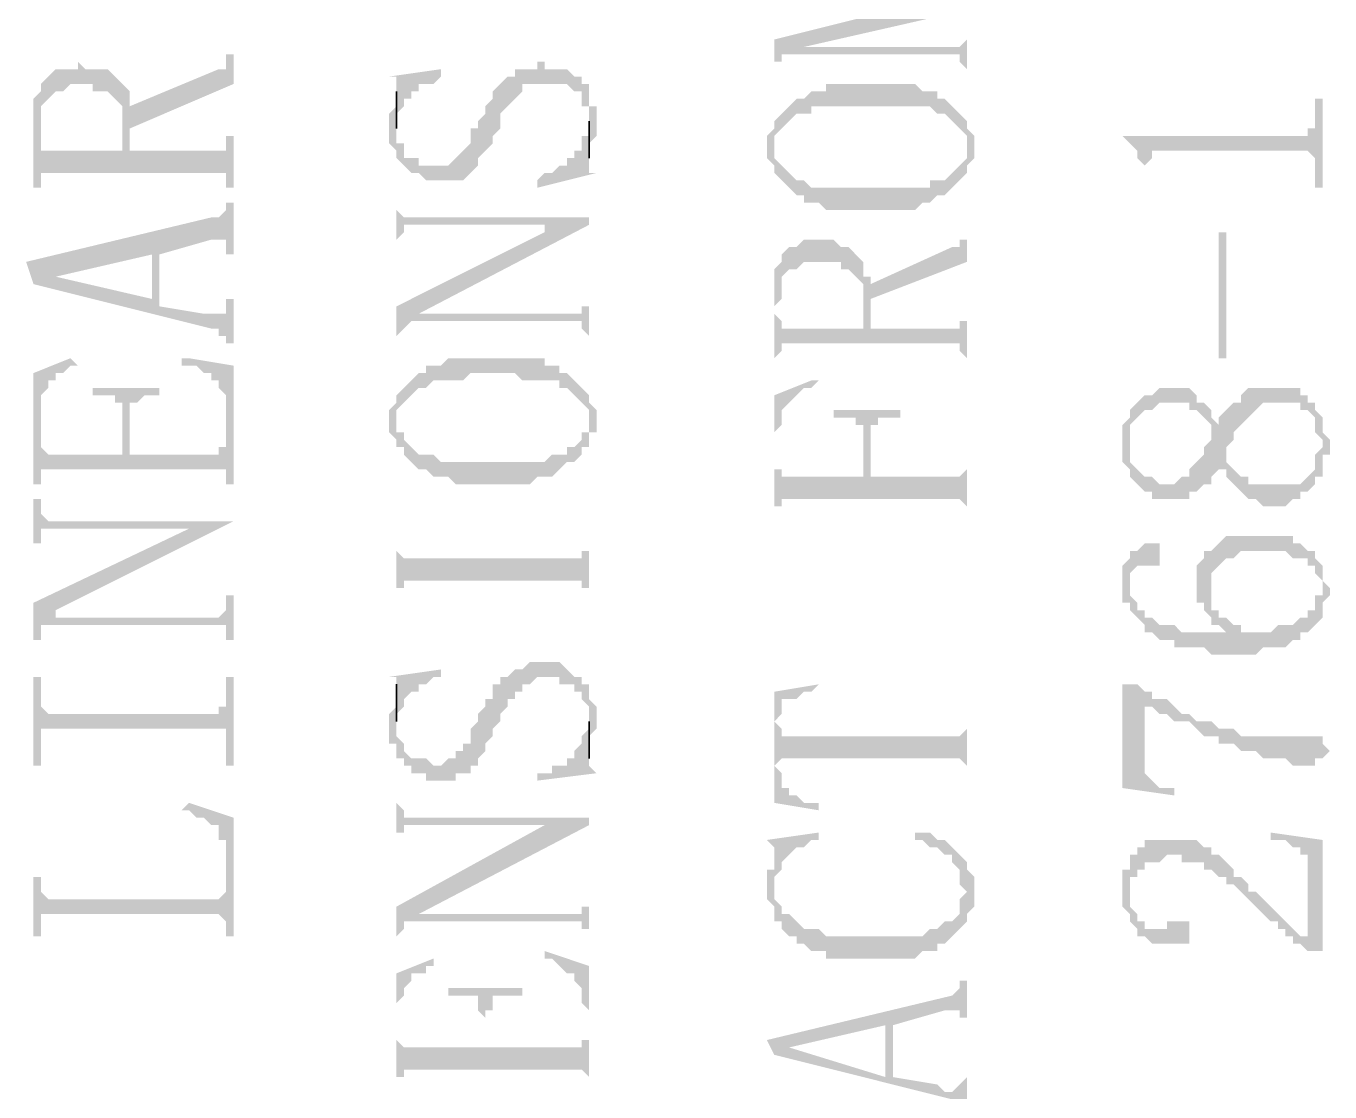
# Model space of a CAD drawing. Header units: millimetres. Extents: x 1186 to 2336, y 1181 to 1549.
# Drawn here: x 1925.7 to 1933.64, y 1270.9 to 1277.39 of the extents above; entities that cross this region are included whole.
import ezdxf

# ---------------------------------------------------------------- set-up
doc = ezdxf.new("R2010")
doc.units = ezdxf.units.MM

msp = doc.modelspace()

# ---------------------------------------------------------------- hatches: boundary and pattern name
at = {"transparency": 33554559}
for points in [[(1930.25867, 1277.30716), (1930.25867, 1277.12663), (1930.25867, 1277.17177), (1930.3038, 1277.17177), (1930.3038, 1277.2169), (1930.34893, 1277.2169), (1930.4392, 1277.26203), (1931.4321, 1277.48769), (1931.16131, 1277.53282)], [(1930.34893, 1277.2169), (1931.38697, 1277.2169), (1931.38697, 1277.17177), (1931.38697, 1277.17177), (1931.4321, 1277.12663), (1931.4321, 1277.35229), (1931.4321, 1277.30716), (1931.4321, 1277.30716), (1931.38697, 1277.26203), (1930.4392, 1277.26203)], [(1926.33217, 1276.90097), (1926.33217, 1276.76558), (1926.96402, 1277.03637), (1926.96402, 1277.2169), (1926.91889, 1277.2169), (1926.91889, 1277.17177), (1926.91889, 1277.12663), (1926.87376, 1277.12663)], [(1925.74545, 1276.81071), (1925.74545, 1276.40452), (1925.79058, 1276.40452), (1925.79058, 1276.85584), (1925.79058, 1276.90097), (1925.83572, 1276.94611), (1925.83572, 1276.94611), (1925.88085, 1276.99124), (1925.92598, 1276.99124), (1925.97111, 1277.03637), (1926.10651, 1277.03637), (1926.10651, 1276.99124), (1926.19677, 1276.99124), (1926.24191, 1276.94611), (1926.24191, 1276.94611), (1926.28704, 1276.90097), (1926.28704, 1276.63018), (1926.33217, 1276.99124), (1926.28704, 1277.03637), (1926.28704, 1277.03637), (1926.24191, 1277.0815), (1926.24191, 1277.0815), (1926.19677, 1277.12663), (1926.06138, 1277.12663), (1926.01624, 1277.17177), (1926.01624, 1277.12663), (1925.88085, 1277.12663), (1925.83572, 1277.0815), (1925.83572, 1277.0815), (1925.79058, 1277.03637), (1925.79058, 1276.99124), (1925.74545, 1276.94611), (1925.74545, 1276.85584)], [(1927.9118, 1276.76558), (1927.9118, 1276.67531), (1927.95693, 1276.63018), (1927.95693, 1276.58505), (1927.95693, 1276.58505), (1928.00206, 1276.53992), (1928.00206, 1276.53992), (1928.04719, 1276.49478), (1928.09232, 1276.49478), (1928.13746, 1276.44965), (1928.36312, 1276.44965), (1928.40825, 1276.49478), (1928.40825, 1276.49478), (1928.45338, 1276.53992), (1928.45338, 1276.58505), (1928.49851, 1276.63018), (1928.49851, 1276.63018), (1928.54365, 1276.67531), (1928.54365, 1276.72044), (1928.58878, 1276.76558), (1928.58878, 1276.85584), (1928.63391, 1276.90097), (1928.63391, 1276.90097), (1928.67904, 1276.94611), (1928.67904, 1276.94611), (1928.72417, 1276.99124), (1928.72417, 1277.03637), (1928.99497, 1277.03637), (1929.0401, 1276.99124), (1929.08523, 1276.99124), (1929.08523, 1276.90097), (1929.13036, 1276.90097), (1929.13036, 1276.63018), (1929.13036, 1276.67531), (1929.13036, 1276.67531), (1929.1755, 1276.72044), (1929.1755, 1276.81071), (1929.1755, 1276.90097), (1929.13036, 1276.90097), (1929.13036, 1277.03637), (1929.08523, 1277.03637), (1929.08523, 1277.0815), (1929.0401, 1277.0815), (1928.99497, 1277.12663), (1928.85957, 1277.12663), (1928.85957, 1277.17177), (1928.81444, 1277.17177), (1928.81444, 1277.12663), (1928.67904, 1277.12663), (1928.67904, 1277.0815), (1928.63391, 1277.0815), (1928.58878, 1277.03637), (1928.58878, 1277.03637), (1928.54365, 1276.99124), (1928.54365, 1276.94611), (1928.49851, 1276.90097), (1928.49851, 1276.85584), (1928.45338, 1276.81071), (1928.45338, 1276.76558), (1928.40825, 1276.76558), (1928.40825, 1276.67531), (1928.36312, 1276.63018), (1928.36312, 1276.63018), (1928.31798, 1276.58505), (1928.31798, 1276.58505), (1928.27285, 1276.53992), (1928.09232, 1276.53992), (1928.09232, 1276.58505), (1928.00206, 1276.58505), (1928.00206, 1276.67531), (1927.95693, 1276.67531), (1927.95693, 1276.94611), (1927.95693, 1276.90097), (1927.95693, 1276.90097), (1927.9118, 1276.85584), (1927.9118, 1276.81071)], [(1927.9118, 1277.0815), (1927.95693, 1277.0815), (1927.95693, 1277.03637), (1927.95693, 1276.85584), (1928.00206, 1276.90097), (1928.00206, 1276.94611), (1928.04719, 1276.94611), (1928.04719, 1276.99124), (1928.09232, 1276.99124), (1928.09232, 1277.03637), (1928.18259, 1277.03637), (1928.22772, 1277.0815), (1928.22772, 1277.12663)], [(1925.79058, 1276.44965), (1925.79058, 1276.49478), (1926.91889, 1276.49478), (1926.91889, 1276.40452), (1926.96402, 1276.40452), (1926.96402, 1276.72044), (1926.91889, 1276.72044), (1926.91889, 1276.67531), (1926.91889, 1276.63018), (1926.33217, 1276.63018), (1926.33217, 1276.90097), (1926.33217, 1276.99124), (1926.28704, 1276.63018), (1925.79058, 1276.63018), (1925.79058, 1276.76558)], [(1930.25867, 1276.81071), (1930.25867, 1276.63018), (1930.25867, 1276.67531), (1930.25867, 1276.72044), (1930.3038, 1276.76558), (1930.3038, 1276.76558), (1930.34893, 1276.81071), (1930.34893, 1276.81071), (1930.39406, 1276.85584), (1930.48433, 1276.85584), (1930.48433, 1276.90097), (1931.20644, 1276.90097), (1931.25158, 1276.85584), (1931.29671, 1276.85584), (1931.34184, 1276.81071), (1931.34184, 1276.81071), (1931.38697, 1276.76558), (1931.38697, 1276.76558), (1931.4321, 1276.72044), (1931.4321, 1276.63018), (1931.4321, 1276.81071), (1931.38697, 1276.85584), (1931.38697, 1276.85584), (1931.34184, 1276.90097), (1931.34184, 1276.90097), (1931.29671, 1276.94611), (1931.25158, 1276.94611), (1931.25158, 1276.99124), (1931.16131, 1276.99124), (1931.11618, 1277.03637), (1930.57459, 1277.03637), (1930.57459, 1276.99124), (1930.48433, 1276.99124), (1930.4392, 1276.94611), (1930.39406, 1276.94611), (1930.34893, 1276.90097), (1930.34893, 1276.90097), (1930.3038, 1276.85584), (1930.3038, 1276.85584)], [(1932.37988, 1276.72044), (1932.37988, 1276.72044), (1932.42501, 1276.67531), (1932.42501, 1276.67531), (1932.47014, 1276.63018), (1932.47014, 1276.58505), (1932.47014, 1276.58505), (1932.51528, 1276.53992), (1932.51528, 1276.40452), (1932.51528, 1276.53992), (1932.56041, 1276.58505), (1932.56041, 1276.63018), (1933.50818, 1276.63018), (1933.55332, 1276.58505), (1933.55332, 1276.40452), (1933.59845, 1276.40452), (1933.59845, 1276.94611), (1933.55332, 1276.94611), (1933.55332, 1276.85584), (1933.55332, 1276.76558), (1933.50818, 1276.76558), (1933.50818, 1276.72044), (1933.46305, 1276.72044)], [(1930.21354, 1276.63018), (1930.21354, 1276.58505), (1930.25867, 1276.53992), (1930.25867, 1276.49478), (1930.3038, 1276.44965), (1930.3038, 1276.44965), (1930.34893, 1276.40452), (1930.34893, 1276.40452), (1930.39406, 1276.35939), (1930.4392, 1276.35939), (1930.4392, 1276.31425), (1930.52946, 1276.31425), (1930.57459, 1276.26912), (1931.11618, 1276.26912), (1931.16131, 1276.31425), (1931.20644, 1276.31425), (1931.25158, 1276.35939), (1931.29671, 1276.35939), (1931.34184, 1276.40452), (1931.34184, 1276.40452), (1931.38697, 1276.44965), (1931.38697, 1276.44965), (1931.4321, 1276.49478), (1931.4321, 1276.53992), (1931.4321, 1276.53992), (1931.47724, 1276.58505), (1931.47724, 1276.63018), (1931.47724, 1276.72044), (1931.4321, 1276.76558), (1931.4321, 1276.81071), (1931.4321, 1276.63018), (1931.4321, 1276.58505), (1931.38697, 1276.53992), (1931.38697, 1276.53992), (1931.34184, 1276.49478), (1931.34184, 1276.49478), (1931.29671, 1276.44965), (1931.20644, 1276.44965), (1931.20644, 1276.40452), (1930.48433, 1276.40452), (1930.4392, 1276.44965), (1930.39406, 1276.44965), (1930.34893, 1276.49478), (1930.34893, 1276.49478), (1930.3038, 1276.53992), (1930.3038, 1276.53992), (1930.25867, 1276.58505), (1930.25867, 1276.63018), (1930.25867, 1276.81071), (1930.25867, 1276.76558), (1930.25867, 1276.76558), (1930.21354, 1276.72044), (1930.21354, 1276.67531)], [(1928.81444, 1276.44965), (1928.81444, 1276.40452), (1929.1755, 1276.49478), (1929.13036, 1276.49478), (1929.13036, 1276.53992), (1929.13036, 1276.72044), (1929.08523, 1276.72044), (1929.08523, 1276.63018), (1929.0401, 1276.63018), (1929.0401, 1276.58505), (1928.99497, 1276.58505), (1928.99497, 1276.53992), (1928.94984, 1276.53992), (1928.9047, 1276.49478), (1928.85957, 1276.49478)], [(1925.70032, 1275.9532), (1925.74545, 1275.8178), (1925.88085, 1275.86293), (1926.46757, 1275.99833), (1926.46757, 1275.72754), (1926.5127, 1275.99833), (1926.82862, 1276.08859), (1926.91889, 1276.08859), (1926.91889, 1275.99833), (1926.96402, 1275.99833), (1926.96402, 1276.31425), (1926.91889, 1276.31425), (1926.91889, 1276.26912), (1926.91889, 1276.26912), (1926.87376, 1276.22399), (1926.82862, 1276.22399)], [(1927.95693, 1276.31425), (1927.95693, 1276.04346), (1927.95693, 1276.08859), (1928.00206, 1276.13373), (1928.00206, 1276.17886), (1928.85957, 1276.17886), (1928.85957, 1276.13373), (1929.13036, 1276.17886), (1929.13036, 1276.22399), (1928.00206, 1276.22399), (1927.95693, 1276.26912)], [(1927.95693, 1275.6824), (1927.95693, 1275.45674), (1927.95693, 1275.50188), (1928.00206, 1275.54701), (1928.00206, 1275.54701), (1928.04719, 1275.59214), (1928.09232, 1275.63727), (1929.13036, 1276.17886), (1928.85957, 1276.13373)], [(1930.25867, 1275.72754), (1930.25867, 1275.36648), (1930.25867, 1275.6824), (1930.3038, 1275.72754), (1930.3038, 1275.8178), (1930.3038, 1275.86293), (1930.34893, 1275.90807), (1930.39406, 1275.90807), (1930.4392, 1275.9532), (1930.66486, 1275.9532), (1930.66486, 1275.90807), (1930.70999, 1275.90807), (1930.75512, 1275.86293), (1930.75512, 1275.86293), (1930.80025, 1275.8178), (1930.80025, 1275.77267), (1930.80025, 1275.54701), (1930.80025, 1275.9532), (1930.75512, 1275.99833), (1930.75512, 1275.99833), (1930.70999, 1276.04346), (1930.66486, 1276.04346), (1930.61973, 1276.08859), (1930.4392, 1276.08859), (1930.39406, 1276.04346), (1930.34893, 1276.04346), (1930.3038, 1275.99833), (1930.3038, 1275.9532), (1930.25867, 1275.90807), (1930.25867, 1275.77267)], [(1930.84539, 1275.8178), (1930.84539, 1275.72754), (1931.4321, 1275.9532), (1931.4321, 1276.13373), (1931.4321, 1276.08859), (1931.38697, 1276.08859), (1931.38697, 1276.04346), (1931.34184, 1276.04346)], [(1933.01173, 1275.36648), (1933.01173, 1276.13373), (1932.9666, 1276.13373), (1932.9666, 1275.36648)], [(1925.74545, 1275.8178), (1926.82862, 1275.54701), (1926.87376, 1275.54701), (1926.87376, 1275.50188), (1926.91889, 1275.50188), (1926.91889, 1275.45674), (1926.96402, 1275.45674), (1926.96402, 1275.72754), (1926.91889, 1275.72754), (1926.91889, 1275.6824), (1926.91889, 1275.63727), (1926.78349, 1275.63727), (1926.5127, 1275.6824), (1926.5127, 1275.99833), (1926.46757, 1275.72754), (1925.88085, 1275.86293), (1925.88085, 1275.86293)], [(1930.25867, 1275.36648), (1930.3038, 1275.41161), (1930.3038, 1275.45674), (1931.38697, 1275.45674), (1931.38697, 1275.41161), (1931.38697, 1275.41161), (1931.4321, 1275.36648), (1931.4321, 1275.63727), (1931.4321, 1275.59214), (1931.38697, 1275.59214), (1931.38697, 1275.54701), (1930.84539, 1275.54701), (1930.84539, 1275.86293), (1930.80025, 1275.86293), (1930.80025, 1275.90807), (1930.80025, 1275.54701), (1930.3038, 1275.54701), (1930.3038, 1275.59214), (1930.3038, 1275.59214), (1930.25867, 1275.63727), (1930.25867, 1275.6824)], [(1928.04719, 1275.59214), (1929.08523, 1275.59214), (1929.08523, 1275.54701), (1929.08523, 1275.54701), (1929.13036, 1275.50188), (1929.13036, 1275.45674), (1929.13036, 1275.72754), (1929.13036, 1275.6824), (1929.08523, 1275.6824), (1929.08523, 1275.63727), (1928.09232, 1275.63727)], [(1925.74545, 1275.27621), (1925.74545, 1274.59923), (1925.79058, 1274.59923), (1925.79058, 1275.05055), (1925.79058, 1275.14082), (1925.83572, 1275.18595), (1925.83572, 1275.23108), (1925.88085, 1275.23108), (1925.88085, 1275.27621), (1925.92598, 1275.27621), (1925.97111, 1275.32135), (1926.01624, 1275.32135), (1925.97111, 1275.36648)], [(1926.64809, 1275.36648), (1926.64809, 1275.32135), (1926.73836, 1275.32135), (1926.78349, 1275.27621), (1926.82862, 1275.27621), (1926.82862, 1275.23108), (1926.87376, 1275.23108), (1926.87376, 1275.18595), (1926.91889, 1275.14082), (1926.91889, 1274.59923), (1926.96402, 1274.59923), (1926.96402, 1275.32135), (1926.69323, 1275.36648)], [(1927.95693, 1275.14082), (1927.95693, 1275.00542), (1927.95693, 1275.05055), (1927.95693, 1275.05055), (1928.00206, 1275.09569), (1928.00206, 1275.09569), (1928.04719, 1275.14082), (1928.04719, 1275.14082), (1928.09232, 1275.18595), (1928.13746, 1275.18595), (1928.18259, 1275.23108), (1928.36312, 1275.23108), (1928.40825, 1275.27621), (1928.67904, 1275.27621), (1928.72417, 1275.23108), (1928.94984, 1275.23108), (1928.94984, 1275.18595), (1928.99497, 1275.18595), (1929.0401, 1275.14082), (1929.0401, 1275.14082), (1929.08523, 1275.09569), (1929.08523, 1275.09569), (1929.13036, 1275.05055), (1929.13036, 1275.00542), (1929.13036, 1275.14082), (1929.08523, 1275.18595), (1929.08523, 1275.18595), (1929.0401, 1275.23108), (1929.0401, 1275.23108), (1928.99497, 1275.27621), (1928.94984, 1275.27621), (1928.94984, 1275.32135), (1928.85957, 1275.32135), (1928.85957, 1275.36648), (1928.27285, 1275.36648), (1928.22772, 1275.32135), (1928.13746, 1275.32135), (1928.13746, 1275.27621), (1928.09232, 1275.27621), (1928.04719, 1275.23108), (1928.04719, 1275.23108), (1928.00206, 1275.18595), (1928.00206, 1275.18595)], [(1930.25867, 1275.14082), (1930.25867, 1274.4187), (1930.25867, 1274.91516), (1930.25867, 1274.91516), (1930.3038, 1274.96029), (1930.3038, 1275.05055), (1930.34893, 1275.09569), (1930.34893, 1275.09569), (1930.39406, 1275.14082), (1930.39406, 1275.14082), (1930.4392, 1275.18595), (1930.48433, 1275.18595), (1930.52946, 1275.23108), (1930.48433, 1275.23108)], [(1926.10651, 1275.18595), (1926.10651, 1275.14082), (1926.24191, 1275.14082), (1926.24191, 1275.09569), (1926.28704, 1275.09569), (1926.28704, 1274.77976), (1926.33217, 1275.00542), (1926.33217, 1275.09569), (1926.3773, 1275.09569), (1926.42243, 1275.14082), (1926.5127, 1275.14082), (1926.5127, 1275.18595)], [(1927.9118, 1275.00542), (1927.9118, 1274.91516), (1927.95693, 1274.87003), (1927.95693, 1274.82489), (1928.00206, 1274.82489), (1928.00206, 1274.77976), (1928.04719, 1274.73463), (1928.04719, 1274.73463), (1928.09232, 1274.6895), (1928.13746, 1274.6895), (1928.18259, 1274.64436), (1928.27285, 1274.64436), (1928.31798, 1274.59923), (1928.76931, 1274.59923), (1928.81444, 1274.64436), (1928.9047, 1274.64436), (1928.94984, 1274.6895), (1928.94984, 1274.6895), (1928.99497, 1274.73463), (1929.0401, 1274.73463), (1929.08523, 1274.77976), (1929.08523, 1274.82489), (1929.13036, 1274.82489), (1929.13036, 1274.91516), (1929.1755, 1274.91516), (1929.1755, 1275.00542), (1929.1755, 1275.05055), (1929.13036, 1275.09569), (1929.13036, 1275.14082), (1929.13036, 1274.96029), (1929.13036, 1274.91516), (1929.08523, 1274.91516), (1929.08523, 1274.87003), (1929.0401, 1274.82489), (1928.99497, 1274.82489), (1928.99497, 1274.77976), (1928.9047, 1274.77976), (1928.85957, 1274.73463), (1928.22772, 1274.73463), (1928.18259, 1274.77976), (1928.09232, 1274.77976), (1928.04719, 1274.82489), (1928.04719, 1274.82489), (1928.00206, 1274.87003), (1928.00206, 1274.91516), (1927.95693, 1274.91516), (1927.95693, 1275.14082), (1927.95693, 1275.09569), (1927.9118, 1275.05055)], [(1932.37988, 1274.87003), (1932.37988, 1274.73463), (1932.37988, 1274.73463), (1932.42501, 1274.6895), (1932.42501, 1274.64436), (1932.42501, 1274.64436), (1932.47014, 1274.59923), (1932.47014, 1274.59923), (1932.51528, 1274.5541), (1932.56041, 1274.5541), (1932.56041, 1274.50897), (1932.78607, 1274.50897), (1932.78607, 1274.5541), (1932.8312, 1274.5541), (1932.87633, 1274.59923), (1932.92147, 1274.59923), (1932.92147, 1274.64436), (1932.9666, 1274.6895), (1932.9666, 1274.73463), (1932.9666, 1274.6895), (1933.01173, 1274.6895), (1933.01173, 1274.82489), (1933.05686, 1274.87003), (1933.05686, 1274.91516), (1933.102, 1274.96029), (1933.102, 1274.96029), (1933.14713, 1275.00542), (1933.14713, 1275.00542), (1933.19226, 1275.05055), (1933.19226, 1275.05055), (1933.23739, 1275.09569), (1933.46305, 1275.09569), (1933.46305, 1275.05055), (1933.50818, 1275.05055), (1933.55332, 1275.00542), (1933.55332, 1274.91516), (1933.59845, 1274.87003), (1933.59845, 1274.64436), (1933.59845, 1274.77976), (1933.64358, 1274.77976), (1933.64358, 1274.87003), (1933.59845, 1274.91516), (1933.59845, 1275.00542), (1933.59845, 1275.00542), (1933.55332, 1275.05055), (1933.55332, 1275.09569), (1933.50818, 1275.09569), (1933.50818, 1275.14082), (1933.46305, 1275.14082), (1933.46305, 1275.18595), (1933.14713, 1275.18595), (1933.102, 1275.14082), (1933.102, 1275.09569), (1933.05686, 1275.09569), (1933.01173, 1275.05055), (1933.01173, 1275.05055), (1932.9666, 1275.00542), (1932.9666, 1274.96029), (1932.9666, 1274.96029), (1932.92147, 1275.00542), (1932.92147, 1274.91516), (1932.92147, 1274.87003), (1932.87633, 1274.82489), (1932.87633, 1274.77976), (1932.87633, 1274.77976), (1932.8312, 1274.73463), (1932.8312, 1274.73463), (1932.78607, 1274.6895), (1932.78607, 1274.64436), (1932.74094, 1274.64436), (1932.69581, 1274.59923), (1932.60554, 1274.59923), (1932.56041, 1274.64436), (1932.51528, 1274.64436), (1932.47014, 1274.6895), (1932.47014, 1274.6895), (1932.42501, 1274.73463), (1932.42501, 1275.05055), (1932.42501, 1275.00542), (1932.37988, 1274.96029), (1932.37988, 1274.91516), (1932.37988, 1274.91516)], [(1932.42501, 1275.05055), (1932.42501, 1274.87003), (1932.42501, 1274.96029), (1932.47014, 1275.00542), (1932.47014, 1275.00542), (1932.51528, 1275.05055), (1932.56041, 1275.05055), (1932.60554, 1275.09569), (1932.78607, 1275.09569), (1932.78607, 1275.05055), (1932.8312, 1275.05055), (1932.87633, 1275.00542), (1932.87633, 1275.00542), (1932.92147, 1274.96029), (1932.92147, 1274.91516), (1932.92147, 1275.05055), (1932.92147, 1275.05055), (1932.87633, 1275.09569), (1932.8312, 1275.09569), (1932.8312, 1275.14082), (1932.8312, 1275.14082), (1932.78607, 1275.18595), (1932.60554, 1275.18595), (1932.56041, 1275.14082), (1932.51528, 1275.14082), (1932.47014, 1275.09569), (1932.47014, 1275.09569)], [(1925.79058, 1274.59923), (1925.79058, 1274.6895), (1926.91889, 1274.6895), (1926.91889, 1274.64436), (1926.91889, 1274.87003), (1926.91889, 1274.82489), (1926.87376, 1274.82489), (1926.87376, 1274.77976), (1926.33217, 1274.77976), (1926.33217, 1275.00542), (1926.28704, 1274.77976), (1925.83572, 1274.77976), (1925.79058, 1274.82489), (1925.79058, 1275.05055)], [(1930.61973, 1275.05055), (1930.61973, 1275.00542), (1930.75512, 1275.00542), (1930.75512, 1274.96029), (1930.80025, 1274.96029), (1930.80025, 1274.64436), (1930.84539, 1274.87003), (1930.84539, 1274.96029), (1930.89052, 1274.96029), (1930.89052, 1275.00542), (1931.02592, 1275.00542), (1931.02592, 1275.05055)], [(1930.25867, 1274.46384), (1930.3038, 1274.46384), (1930.3038, 1274.50897), (1931.38697, 1274.50897), (1931.4321, 1274.46384), (1931.4321, 1274.4187), (1931.4321, 1274.73463), (1931.4321, 1274.6895), (1931.4321, 1274.6895), (1931.38697, 1274.64436), (1930.84539, 1274.64436), (1930.84539, 1274.87003), (1930.80025, 1274.64436), (1930.3038, 1274.64436), (1930.3038, 1274.6895), (1930.25867, 1274.6895), (1930.25867, 1274.91516)], [(1933.01173, 1274.6895), (1933.01173, 1274.64436), (1933.05686, 1274.59923), (1933.05686, 1274.59923), (1933.102, 1274.5541), (1933.102, 1274.5541), (1933.14713, 1274.50897), (1933.19226, 1274.50897), (1933.23739, 1274.46384), (1933.37279, 1274.46384), (1933.41792, 1274.50897), (1933.46305, 1274.50897), (1933.46305, 1274.5541), (1933.50818, 1274.5541), (1933.55332, 1274.59923), (1933.55332, 1274.64436), (1933.59845, 1274.64436), (1933.59845, 1274.82489), (1933.59845, 1274.82489), (1933.55332, 1274.77976), (1933.55332, 1274.6895), (1933.55332, 1274.6895), (1933.50818, 1274.64436), (1933.50818, 1274.64436), (1933.46305, 1274.59923), (1933.14713, 1274.59923), (1933.14713, 1274.64436), (1933.102, 1274.64436), (1933.05686, 1274.6895), (1933.05686, 1274.6895), (1933.01173, 1274.73463), (1933.01173, 1274.73463)], [(1925.74545, 1274.50897), (1925.74545, 1274.23817), (1925.79058, 1274.23817), (1925.79058, 1274.32844), (1926.69323, 1274.32844), (1926.96402, 1274.37357), (1925.83572, 1274.37357), (1925.79058, 1274.4187), (1925.79058, 1274.50897)], [(1925.74545, 1273.87712), (1925.74545, 1273.65146), (1925.79058, 1273.65146), (1925.79058, 1273.69659), (1925.79058, 1273.74172), (1925.83572, 1273.74172), (1925.88085, 1273.83199), (1926.96402, 1274.37357), (1926.69323, 1274.32844)], [(1927.95693, 1274.37357), (1927.95693, 1273.78685), (1927.95693, 1273.96738), (1928.00206, 1273.96738), (1928.00206, 1274.01251), (1929.08523, 1274.01251), (1929.08523, 1273.96738), (1929.13036, 1273.96738), (1929.13036, 1273.78685), (1929.13036, 1274.37357), (1929.13036, 1274.19304), (1929.08523, 1274.19304), (1929.08523, 1274.14791), (1928.00206, 1274.14791), (1927.95693, 1274.19304)], [(1932.8312, 1273.96738), (1932.8312, 1273.87712), (1932.87633, 1273.87712), (1932.87633, 1273.83199), (1932.87633, 1273.83199), (1932.92147, 1273.78685), (1932.92147, 1274.05765), (1932.92147, 1274.05765), (1932.9666, 1274.10278), (1932.9666, 1274.10278), (1933.01173, 1274.14791), (1933.05686, 1274.14791), (1933.102, 1274.19304), (1933.37279, 1274.19304), (1933.41792, 1274.14791), (1933.50818, 1274.14791), (1933.50818, 1274.10278), (1933.55332, 1274.10278), (1933.55332, 1274.05765), (1933.55332, 1274.05765), (1933.59845, 1274.01251), (1933.59845, 1273.78685), (1933.59845, 1273.83199), (1933.59845, 1273.87712), (1933.64358, 1273.92225), (1933.64358, 1273.96738), (1933.64358, 1273.96738), (1933.59845, 1274.01251), (1933.59845, 1274.10278), (1933.59845, 1274.10278), (1933.55332, 1274.14791), (1933.55332, 1274.19304), (1933.50818, 1274.19304), (1933.46305, 1274.23817), (1933.41792, 1274.23817), (1933.41792, 1274.28331), (1933.01173, 1274.28331), (1932.9666, 1274.23817), (1932.9666, 1274.23817), (1932.92147, 1274.19304), (1932.87633, 1274.19304), (1932.87633, 1274.14791), (1932.87633, 1274.14791), (1932.8312, 1274.10278), (1932.8312, 1274.01251)], [(1932.42501, 1274.14791), (1932.42501, 1274.01251), (1932.42501, 1274.05765), (1932.42501, 1274.05765), (1932.47014, 1274.10278), (1932.60554, 1274.10278), (1932.60554, 1274.14791), (1932.60554, 1274.23817), (1932.51528, 1274.23817), (1932.47014, 1274.19304), (1932.42501, 1274.19304)], [(1932.37988, 1274.01251), (1932.37988, 1273.96738), (1932.37988, 1273.87712), (1932.42501, 1273.87712), (1932.42501, 1273.83199), (1932.47014, 1273.78685), (1932.47014, 1273.78685), (1932.51528, 1273.74172), (1932.51528, 1273.69659), (1932.56041, 1273.69659), (1932.60554, 1273.65146), (1932.69581, 1273.65146), (1932.69581, 1273.60632), (1932.87633, 1273.60632), (1932.92147, 1273.56119), (1933.19226, 1273.56119), (1933.23739, 1273.60632), (1933.37279, 1273.60632), (1933.41792, 1273.65146), (1933.46305, 1273.65146), (1933.46305, 1273.69659), (1933.50818, 1273.69659), (1933.55332, 1273.74172), (1933.55332, 1273.74172), (1933.59845, 1273.78685), (1933.59845, 1273.96738), (1933.59845, 1273.92225), (1933.55332, 1273.92225), (1933.55332, 1273.83199), (1933.50818, 1273.83199), (1933.50818, 1273.78685), (1933.46305, 1273.78685), (1933.41792, 1273.74172), (1933.32766, 1273.74172), (1933.28252, 1273.69659), (1933.102, 1273.69659), (1933.102, 1273.74172), (1933.05686, 1273.74172), (1933.01173, 1273.69659), (1932.74094, 1273.69659), (1932.69581, 1273.74172), (1932.60554, 1273.74172), (1932.56041, 1273.78685), (1932.51528, 1273.78685), (1932.51528, 1273.83199), (1932.47014, 1273.83199), (1932.47014, 1273.87712), (1932.42501, 1273.92225), (1932.42501, 1274.14791), (1932.37988, 1274.10278), (1932.37988, 1274.05765)], [(1932.92147, 1273.78685), (1932.92147, 1273.74172), (1932.9666, 1273.74172), (1933.01173, 1273.69659), (1933.05686, 1273.74172), (1933.01173, 1273.78685), (1932.9666, 1273.78685), (1932.9666, 1273.83199), (1932.92147, 1273.83199), (1932.92147, 1273.92225), (1932.92147, 1273.96738)], [(1925.83572, 1273.74172), (1926.91889, 1273.74172), (1926.91889, 1273.65146), (1926.96402, 1273.65146), (1926.96402, 1273.92225), (1926.91889, 1273.92225), (1926.91889, 1273.83199), (1926.91889, 1273.83199), (1926.87376, 1273.78685), (1925.88085, 1273.78685), (1925.88085, 1273.83199)], [(1927.9118, 1273.155), (1927.9118, 1273.01961), (1927.95693, 1273.01961), (1927.95693, 1272.92934), (1928.00206, 1272.92934), (1928.00206, 1272.88421), (1928.04719, 1272.88421), (1928.04719, 1272.83908), (1928.13746, 1272.83908), (1928.13746, 1272.79395), (1928.31798, 1272.79395), (1928.31798, 1272.83908), (1928.40825, 1272.83908), (1928.40825, 1272.88421), (1928.45338, 1272.88421), (1928.45338, 1272.92934), (1928.45338, 1272.92934), (1928.49851, 1272.97447), (1928.49851, 1273.01961), (1928.54365, 1273.06474), (1928.54365, 1273.10987), (1928.58878, 1273.155), (1928.58878, 1273.20013), (1928.63391, 1273.24527), (1928.63391, 1273.2904), (1928.67904, 1273.2904), (1928.67904, 1273.33553), (1928.72417, 1273.33553), (1928.72417, 1273.38066), (1928.76931, 1273.38066), (1928.81444, 1273.4258), (1928.94984, 1273.4258), (1928.94984, 1273.38066), (1929.0401, 1273.38066), (1929.0401, 1273.33553), (1929.08523, 1273.33553), (1929.08523, 1273.2904), (1929.08523, 1273.2904), (1929.13036, 1273.24527), (1929.13036, 1272.97447), (1929.13036, 1273.06474), (1929.1755, 1273.10987), (1929.1755, 1273.155), (1929.1755, 1273.24527), (1929.13036, 1273.2904), (1929.13036, 1273.33553), (1929.13036, 1273.38066), (1929.08523, 1273.38066), (1929.08523, 1273.4258), (1929.0401, 1273.4258), (1928.99497, 1273.47093), (1928.99497, 1273.47093), (1928.94984, 1273.51606), (1928.76931, 1273.51606), (1928.72417, 1273.47093), (1928.67904, 1273.47093), (1928.63391, 1273.4258), (1928.58878, 1273.4258), (1928.58878, 1273.38066), (1928.54365, 1273.38066), (1928.54365, 1273.2904), (1928.49851, 1273.2904), (1928.49851, 1273.24527), (1928.45338, 1273.20013), (1928.45338, 1273.155), (1928.40825, 1273.10987), (1928.40825, 1273.01961), (1928.36312, 1273.01961), (1928.36312, 1272.97447), (1928.31798, 1272.97447), (1928.31798, 1272.92934), (1928.27285, 1272.92934), (1928.22772, 1272.88421), (1928.18259, 1272.88421), (1928.13746, 1272.92934), (1928.04719, 1272.92934), (1928.00206, 1272.97447), (1928.00206, 1273.01961), (1927.95693, 1273.06474), (1927.95693, 1273.33553), (1927.95693, 1273.24527), (1927.9118, 1273.20013), (1927.9118, 1273.20013)], [(1927.9118, 1273.4258), (1927.95693, 1273.4258), (1927.95693, 1273.38066), (1927.95693, 1273.20013), (1928.00206, 1273.24527), (1928.00206, 1273.2904), (1928.00206, 1273.2904), (1928.04719, 1273.33553), (1928.09232, 1273.33553), (1928.09232, 1273.38066), (1928.13746, 1273.38066), (1928.18259, 1273.4258), (1928.22772, 1273.4258), (1928.22772, 1273.47093)], [(1925.74545, 1273.4258), (1925.74545, 1272.88421), (1925.79058, 1272.88421), (1925.79058, 1273.10987), (1926.91889, 1273.10987), (1926.91889, 1272.88421), (1926.96402, 1272.88421), (1926.96402, 1273.4258), (1926.91889, 1273.4258), (1926.91889, 1273.2904), (1926.91889, 1273.24527), (1926.87376, 1273.24527), (1926.87376, 1273.20013), (1925.83572, 1273.20013), (1925.79058, 1273.24527), (1925.79058, 1273.4258)], [(1930.25867, 1273.33553), (1930.25867, 1273.155), (1930.25867, 1273.155), (1930.3038, 1273.20013), (1930.3038, 1273.24527), (1930.3038, 1273.2904), (1930.39406, 1273.2904), (1930.4392, 1273.33553), (1930.48433, 1273.33553), (1930.52946, 1273.38066), (1930.52946, 1273.38066)], [(1930.25867, 1273.33553), (1930.25867, 1272.65855), (1930.52946, 1272.61342), (1930.52946, 1272.65855), (1930.4392, 1272.65855), (1930.39406, 1272.70368), (1930.34893, 1272.70368), (1930.34893, 1272.74881), (1930.3038, 1272.74881), (1930.3038, 1272.83908), (1930.25867, 1272.88421), (1930.25867, 1273.155)], [(1932.37988, 1273.38066), (1932.37988, 1272.74881), (1932.69581, 1272.70368), (1932.69581, 1272.74881), (1932.60554, 1272.74881), (1932.56041, 1272.79395), (1932.56041, 1272.79395), (1932.51528, 1272.83908), (1932.51528, 1273.2904), (1932.47014, 1273.38066), (1932.42501, 1273.38066)], [(1932.47014, 1273.38066), (1932.51528, 1273.2904), (1932.51528, 1273.24527), (1932.56041, 1273.24527), (1932.60554, 1273.20013), (1932.65067, 1273.20013), (1932.69581, 1273.155), (1932.78607, 1273.155), (1932.8312, 1273.10987), (1932.8312, 1273.10987), (1932.87633, 1273.06474), (1932.9666, 1273.06474), (1932.9666, 1273.01961), (1933.05686, 1273.01961), (1933.102, 1272.97447), (1933.19226, 1272.97447), (1933.23739, 1272.92934), (1933.37279, 1272.92934), (1933.41792, 1272.88421), (1933.55332, 1272.88421), (1933.55332, 1272.92934), (1933.59845, 1272.92934), (1933.64358, 1272.97447), (1933.59845, 1273.01961), (1933.59845, 1273.06474), (1933.102, 1273.06474), (1933.05686, 1273.10987), (1932.9666, 1273.10987), (1932.92147, 1273.155), (1932.8312, 1273.155), (1932.78607, 1273.20013), (1932.74094, 1273.20013), (1932.69581, 1273.24527), (1932.69581, 1273.24527), (1932.65067, 1273.2904), (1932.56041, 1273.2904), (1932.56041, 1273.33553), (1932.51528, 1273.33553)], [(1930.25867, 1273.155), (1930.25867, 1272.88421), (1930.3038, 1272.92934), (1931.38697, 1272.92934), (1931.4321, 1272.88421), (1931.4321, 1272.79395), (1931.4321, 1273.20013), (1931.4321, 1273.10987), (1931.4321, 1273.10987), (1931.38697, 1273.06474), (1930.3038, 1273.06474), (1930.3038, 1273.10987)], [(1928.81444, 1272.83908), (1928.81444, 1272.79395), (1929.1755, 1272.83908), (1929.13036, 1272.88421), (1929.13036, 1273.10987), (1929.08523, 1273.06474), (1929.08523, 1273.01961), (1929.08523, 1273.01961), (1929.0401, 1272.97447), (1929.0401, 1272.92934), (1928.99497, 1272.92934), (1928.99497, 1272.88421), (1928.9047, 1272.88421), (1928.9047, 1272.83908), (1928.85957, 1272.83908)], [(1927.95693, 1272.70368), (1927.95693, 1272.38776), (1927.95693, 1272.47802), (1928.00206, 1272.47802), (1928.00206, 1272.52315), (1929.13036, 1272.52315), (1929.13036, 1272.56828), (1928.00206, 1272.56828), (1928.00206, 1272.61342), (1928.00206, 1272.61342), (1927.95693, 1272.65855)], [(1926.64809, 1272.61342), (1926.69323, 1272.61342), (1926.73836, 1272.56828), (1926.78349, 1272.56828), (1926.82862, 1272.52315), (1926.87376, 1272.52315), (1926.87376, 1272.43289), (1926.91889, 1272.43289), (1926.91889, 1271.84617), (1926.96402, 1271.84617), (1926.96402, 1272.56828), (1926.69323, 1272.65855)], [(1927.95693, 1272.0267), (1927.95693, 1271.80104), (1927.95693, 1271.84617), (1928.00206, 1271.8913), (1928.00206, 1271.93643), (1928.04719, 1271.93643), (1928.09232, 1271.98157), (1929.13036, 1272.52315), (1928.85957, 1272.52315)], [(1930.21354, 1272.43289), (1930.21354, 1272.43289), (1930.25867, 1272.38776), (1930.25867, 1271.98157), (1930.25867, 1272.20723), (1930.3038, 1272.25236), (1930.3038, 1272.29749), (1930.3038, 1272.29749), (1930.34893, 1272.34262), (1930.34893, 1272.34262), (1930.39406, 1272.38776), (1930.4392, 1272.38776), (1930.48433, 1272.43289), (1930.52946, 1272.43289), (1930.52946, 1272.47802)], [(1931.11618, 1272.43289), (1931.16131, 1272.43289), (1931.20644, 1272.38776), (1931.25158, 1272.38776), (1931.29671, 1272.34262), (1931.34184, 1272.34262), (1931.34184, 1272.29749), (1931.38697, 1272.25236), (1931.38697, 1272.16209), (1931.4321, 1272.11696), (1931.4321, 1272.29749), (1931.38697, 1272.34262), (1931.38697, 1272.34262), (1931.34184, 1272.38776), (1931.34184, 1272.38776), (1931.29671, 1272.43289), (1931.25158, 1272.43289), (1931.20644, 1272.47802), (1931.11618, 1272.47802)], [(1932.37988, 1272.11696), (1932.37988, 1272.07183), (1932.37988, 1272.0267), (1932.42501, 1271.98157), (1932.42501, 1271.93643), (1932.42501, 1272.11696), (1932.42501, 1272.20723), (1932.47014, 1272.20723), (1932.47014, 1272.25236), (1932.51528, 1272.25236), (1932.51528, 1272.29749), (1932.60554, 1272.29749), (1932.65067, 1272.34262), (1932.74094, 1272.34262), (1932.74094, 1272.29749), (1932.87633, 1272.29749), (1932.87633, 1272.25236), (1932.92147, 1272.25236), (1932.9666, 1272.20723), (1933.01173, 1272.20723), (1933.01173, 1272.16209), (1933.05686, 1272.16209), (1933.102, 1272.11696), (1933.102, 1272.11696), (1933.14713, 1272.07183), (1933.19226, 1272.0267), (1933.19226, 1272.0267), (1933.23739, 1271.98157), (1933.23739, 1271.98157), (1933.28252, 1271.93643), (1933.32766, 1271.93643), (1933.32766, 1271.8913), (1933.37279, 1271.8913), (1933.37279, 1271.84617), (1933.41792, 1271.84617), (1933.41792, 1271.80104), (1933.46305, 1271.80104), (1933.50818, 1271.75591), (1933.50818, 1271.84617), (1933.46305, 1271.84617), (1933.41792, 1271.8913), (1933.41792, 1271.8913), (1933.37279, 1271.93643), (1933.32766, 1271.98157), (1933.32766, 1271.98157), (1933.28252, 1272.0267), (1933.28252, 1272.0267), (1933.23739, 1272.07183), (1933.23739, 1272.07183), (1933.19226, 1272.11696), (1933.14713, 1272.11696), (1933.14713, 1272.16209), (1933.102, 1272.20723), (1933.05686, 1272.20723), (1933.05686, 1272.25236), (1933.01173, 1272.29749), (1933.01173, 1272.29749), (1932.9666, 1272.34262), (1932.92147, 1272.34262), (1932.92147, 1272.38776), (1932.87633, 1272.38776), (1932.8312, 1272.43289), (1932.51528, 1272.43289), (1932.51528, 1272.38776), (1932.47014, 1272.38776), (1932.47014, 1272.34262), (1932.42501, 1272.34262), (1932.42501, 1272.25236), (1932.37988, 1272.25236), (1932.37988, 1272.16209)], [(1933.28252, 1272.47802), (1933.28252, 1272.43289), (1933.37279, 1272.43289), (1933.41792, 1272.38776), (1933.46305, 1272.38776), (1933.46305, 1272.34262), (1933.50818, 1272.34262), (1933.50818, 1271.75591), (1933.59845, 1271.75591), (1933.59845, 1272.43289)], [(1930.21354, 1272.16209), (1930.21354, 1272.07183), (1930.25867, 1272.0267), (1930.25867, 1271.98157), (1930.25867, 1272.34262), (1930.25867, 1272.25236), (1930.21354, 1272.25236), (1930.21354, 1272.20723)], [(1930.25867, 1271.98157), (1930.25867, 1271.93643), (1930.3038, 1271.93643), (1930.3038, 1271.8913), (1930.34893, 1271.84617), (1930.39406, 1271.84617), (1930.39406, 1271.80104), (1930.4392, 1271.80104), (1930.48433, 1271.75591), (1930.57459, 1271.75591), (1930.57459, 1271.71077), (1931.11618, 1271.71077), (1931.16131, 1271.75591), (1931.25158, 1271.75591), (1931.25158, 1271.80104), (1931.29671, 1271.80104), (1931.34184, 1271.84617), (1931.34184, 1271.84617), (1931.38697, 1271.8913), (1931.38697, 1271.8913), (1931.4321, 1271.93643), (1931.4321, 1271.98157), (1931.47724, 1272.0267), (1931.47724, 1272.07183), (1931.47724, 1272.11696), (1931.47724, 1272.20723), (1931.4321, 1272.25236), (1931.4321, 1272.29749), (1931.4321, 1272.11696), (1931.4321, 1272.11696), (1931.38697, 1272.07183), (1931.38697, 1272.0267), (1931.38697, 1271.98157), (1931.34184, 1271.93643), (1931.29671, 1271.93643), (1931.25158, 1271.8913), (1931.20644, 1271.8913), (1931.16131, 1271.84617), (1930.57459, 1271.84617), (1930.52946, 1271.8913), (1930.4392, 1271.8913), (1930.39406, 1271.93643), (1930.39406, 1271.93643), (1930.34893, 1271.98157), (1930.3038, 1271.98157), (1930.3038, 1272.0267), (1930.3038, 1272.0267), (1930.25867, 1272.07183), (1930.25867, 1272.11696), (1930.25867, 1272.11696)], [(1925.74545, 1272.20723), (1925.74545, 1271.84617), (1925.79058, 1271.84617), (1925.79058, 1271.93643), (1925.79058, 1271.98157), (1926.87376, 1271.98157), (1926.91889, 1271.93643), (1926.91889, 1271.8913), (1926.91889, 1272.16209), (1926.91889, 1272.11696), (1926.91889, 1272.11696), (1926.87376, 1272.07183), (1925.83572, 1272.07183), (1925.79058, 1272.11696), (1925.79058, 1272.20723)], [(1928.04719, 1271.93643), (1929.08523, 1271.93643), (1929.08523, 1271.8913), (1929.13036, 1271.8913), (1929.13036, 1271.80104), (1929.13036, 1272.11696), (1929.13036, 1272.0267), (1929.08523, 1272.0267), (1929.08523, 1271.98157), (1928.09232, 1271.98157)], [(1932.42501, 1271.93643), (1932.42501, 1271.93643), (1932.47014, 1271.8913), (1932.47014, 1271.84617), (1932.51528, 1271.84617), (1932.56041, 1271.80104), (1932.78607, 1271.80104), (1932.78607, 1271.8913), (1932.78607, 1271.93643), (1932.65067, 1271.93643), (1932.65067, 1271.8913), (1932.51528, 1271.8913), (1932.51528, 1271.93643), (1932.47014, 1271.93643), (1932.47014, 1271.98157), (1932.47014, 1271.98157), (1932.42501, 1272.0267), (1932.42501, 1272.11696)], [(1928.85957, 1271.71077), (1928.9047, 1271.71077), (1928.94984, 1271.66564), (1928.94984, 1271.66564), (1928.99497, 1271.62051), (1929.0401, 1271.62051), (1929.0401, 1271.57538), (1929.0401, 1271.57538), (1929.08523, 1271.53024), (1929.08523, 1271.43998), (1929.13036, 1271.39485), (1929.13036, 1270.94353), (1929.13036, 1271.66564), (1928.85957, 1271.75591)], [(1927.95693, 1271.62051), (1927.95693, 1270.94353), (1927.95693, 1271.43998), (1927.95693, 1271.43998), (1928.00206, 1271.48511), (1928.00206, 1271.53024), (1928.04719, 1271.57538), (1928.04719, 1271.62051), (1928.13746, 1271.62051), (1928.13746, 1271.66564), (1928.18259, 1271.66564), (1928.18259, 1271.71077)], [(1930.21354, 1271.21432), (1930.25867, 1271.12405), (1930.34893, 1271.16919), (1930.93565, 1271.30458), (1930.93565, 1270.98866), (1930.98078, 1271.30458), (1931.29671, 1271.39485), (1931.38697, 1271.39485), (1931.38697, 1271.34972), (1931.4321, 1271.34972), (1931.4321, 1271.30458), (1931.4321, 1271.62051), (1931.4321, 1271.57538), (1931.38697, 1271.57538), (1931.38697, 1271.53024), (1931.38697, 1271.53024), (1931.34184, 1271.48511)], [(1928.27285, 1271.53024), (1928.27285, 1271.48511), (1928.45338, 1271.48511), (1928.45338, 1271.39485), (1928.49851, 1271.34972), (1928.49851, 1271.16919), (1928.49851, 1271.39485), (1928.54365, 1271.39485), (1928.54365, 1271.48511), (1928.72417, 1271.48511), (1928.72417, 1271.53024)], [(1927.95693, 1270.98866), (1928.00206, 1270.98866), (1928.00206, 1271.03379), (1929.08523, 1271.03379), (1929.13036, 1270.98866), (1929.13036, 1271.21432), (1929.08523, 1271.21432), (1929.08523, 1271.16919), (1928.49851, 1271.16919), (1928.49851, 1271.34972), (1928.49851, 1271.16919), (1928.00206, 1271.16919), (1927.95693, 1271.21432), (1927.95693, 1271.43998)], [(1930.25867, 1271.12405), (1931.34184, 1270.85326), (1931.38697, 1270.85326), (1931.38697, 1270.80813), (1931.38697, 1270.80813), (1931.4321, 1270.763), (1931.4321, 1270.98866), (1931.4321, 1270.98866), (1931.38697, 1270.94353), (1931.38697, 1270.94353), (1931.34184, 1270.89839), (1931.29671, 1270.89839), (1931.25158, 1270.94353), (1930.98078, 1270.98866), (1930.98078, 1271.30458), (1930.93565, 1270.98866), (1930.34893, 1271.16919), (1930.34893, 1271.16919)]]:
    msp.add_hatch(color=256, dxfattribs=at).paths.add_polyline_path(points)

# ---------------------------------------------------------------- linework, layer by layer
for points in [[(1927.95693, 1276.94611), (1927.95693, 1276.76558), (1927.95693, 1276.99124), (1927.95693, 1276.99124)], [(1929.13036, 1276.72044), (1929.13036, 1276.58505), (1929.13036, 1276.81071), (1929.13036, 1276.76558)], [(1927.95693, 1273.33553), (1927.95693, 1273.155), (1927.95693, 1273.38066)], [(1929.13036, 1273.10987), (1929.13036, 1272.92934), (1929.13036, 1272.97447), (1929.13036, 1273.155)]]:
    msp.add_lwpolyline(points, close=True)

doc.saveas('drawing.dxf')
